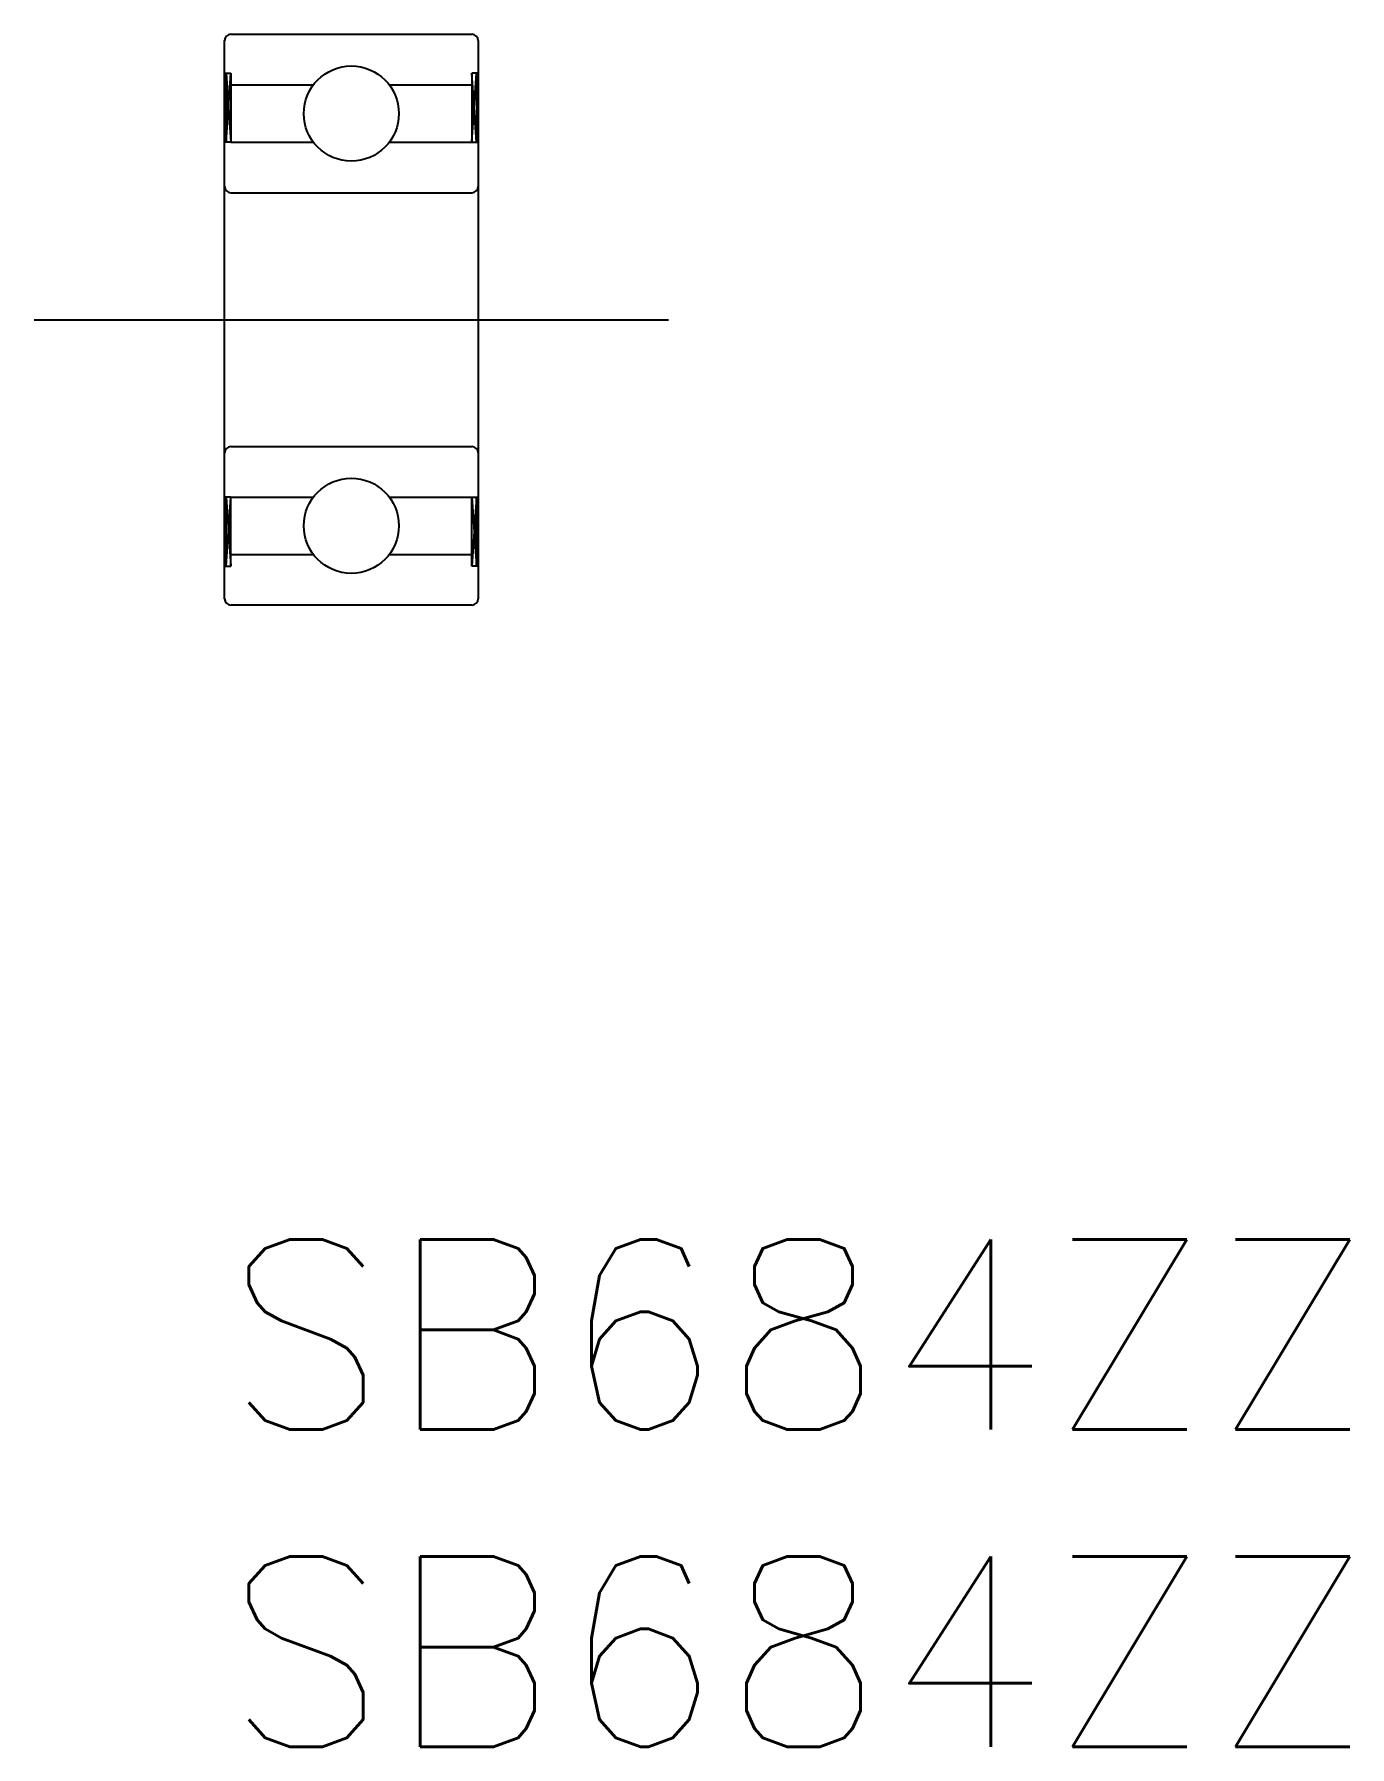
# Model space of a CAD drawing. Extents: x -3 to 17.7, y -8 to 19.
import ezdxf

# ---------------------------------------------------------------- set-up
doc = ezdxf.new("R2010")
doc.units = 0
doc.header["$LTSCALE"] = 0.5
doc.linetypes.add('CENTER', pattern=[50.8, 31.75, -6.35, 6.35, -6.35])
for name, color, linetype in [('MSM_CENTER', 1, 'CENTER'), ('MSM_CONTINUOUS', 7, 'CONTINUOUS'), ('MSM_NARROW', 5, 'CONTINUOUS'), ('MSM_PART_NUMBER', 7, 'CONTINUOUS')]:
    doc.layers.add(name, color=color, linetype=linetype)
doc.styles.get("Standard").update_dxf_attribs({"font": 'txt.shx', "height": 1, "bigfont": 'bigfont.shx'})

# ---------------------------------------------------------------- blocks, each defined once
blk = doc.blocks.new('*U6')
at = {"layer": 'MSM_PART_NUMBER'}
blk.add_text('SB684ZZ', height=3, dxfattribs=at).set_placement((0, -3))
blk = doc.blocks.new('*U7')
at = {"layer": 'MSM_PART_NUMBER'}
blk.add_text('SB684ZZ', height=3, dxfattribs=at).set_placement((0, -8))

msp = doc.modelspace()

# ---------------------------------------------------------------- linework, layer by layer
at = {"layer": 'MSM_CENTER'}
msp.add_line((-3, 14.5), (7, 14.5), dxfattribs=at)
at = {"layer": 'MSM_CONTINUOUS'}
for p, q in [((0.1, 19), (3.9, 19)), ((0, 10.1), (0, 18.9)), ((4, 18.9), (4, 10.1)), ((0, 18.385), (0.1, 18.385)), ((0.025, 18.385), (0.025, 17.3)), ((0.1, 18.385), (0.1, 17.3)), ((3.9, 18.385), (3.9, 17.3)), ((4, 18.385), (3.9, 18.385)), ((3.975, 18.385), (3.975, 17.3)), ((0.1, 18.2), (1.4, 18.2)), ((2.6, 18.2), (3.9, 18.2)), ((0.1, 17.3), (0, 17.3)), ((0.1, 17.3), (1.4, 17.3)), ((2.6, 17.3), (3.9, 17.3)), ((3.9, 17.3), (4, 17.3)), ((0.1, 16.5), (3.9, 16.5)), ((0.1, 12.5), (3.9, 12.5)), ((0.1, 11.7), (0, 11.7)), ((0.025, 10.615), (0.025, 11.7)), ((0.1, 11.7), (1.4, 11.7)), ((0.1, 10.615), (0.1, 11.7)), ((2.6, 11.7), (3.9, 11.7)), ((3.9, 11.7), (4, 11.7)), ((3.9, 10.615), (3.9, 11.7)), ((3.975, 10.615), (3.975, 11.7)), ((0.1, 10.8), (1.4, 10.8)), ((2.6, 10.8), (3.9, 10.8)), ((0, 10.615), (0.1, 10.615)), ((4, 10.615), (3.9, 10.615)), ((3.9, 10), (0.1, 10))]:
    msp.add_line(p, q, dxfattribs=at)
for centre in [(2, 17.75), (2, 11.25)]:
    msp.add_circle(centre, 0.75, dxfattribs=at)
for centre, start, end in [((0.1, 18.9), 90, 180), ((3.9, 18.9), 0, 90), ((0.1, 16.6), 180, 270), ((3.9, 16.6), 270, 360), ((0.1, 12.4), 90, 180), ((3.9, 12.4), 0, 90), ((0.1, 10.1), 180, 270), ((3.9, 10.1), 270, 360)]:
    msp.add_arc(centre, 0.1, start, end, dxfattribs=at)
at = {"layer": 'MSM_NARROW'}
for p, q in [((0.025, 17.3), (0.1, 18.385)), ((0.025, 18.385), (0.1, 17.3)), ((3.9, 17.3), (3.975, 18.385)), ((3.975, 17.3), (3.9, 18.385)), ((0.025, 11.7), (0.1, 10.615)), ((0.025, 10.615), (0.1, 11.7)), ((3.975, 11.7), (3.9, 10.615)), ((3.9, 11.7), (3.975, 10.615))]:
    msp.add_line(p, q, dxfattribs=at)

# ---------------------------------------------------------------- block references
at = {"layer": 'MSM_CONTINUOUS'}
for name in ['*U6', '*U7']:
    msp.add_blockref(name, (0, 0), dxfattribs=at)

doc.saveas('drawing.dxf')
